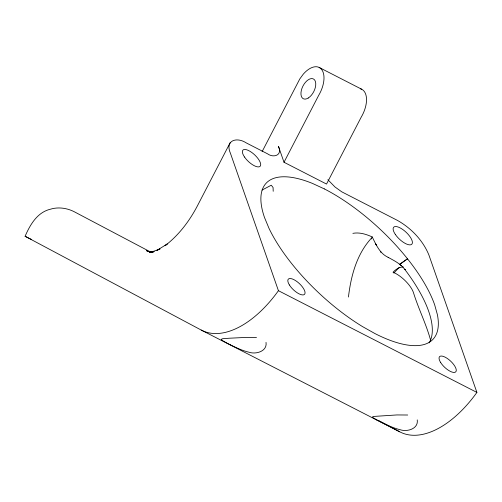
<?xml version="1.0" encoding="UTF-8"?>
<svg xmlns="http://www.w3.org/2000/svg" width="502" height="502" viewBox="0 0 502 502"><rect width="100%" height="100%" fill="white"/><g stroke="black" fill="none" stroke-linecap="round" stroke-linejoin="round"><path stroke-width="0.75" d="M371.38 238.268L371.342 239.027L372.214 236.938C366.234 234.239 359.495 232.075 352.881 233.348M348.444 297.033C350.973 275.78 356.765 253.987 371.568 237.998M273.201 191.3L273.075 187.516L271.275 185.2L262.038 190.076M360.342 88.754A22.414 12.274 -62.9 0 1 361.189 117.192L326.532 184.058L284.007 162.259L278.491 146.465C282.745 155.143 273.747 158.356 267.466 153.781L246.2 142.875C236.687 136.638 224.739 140.353 230.449 153.323L278.428 290.689L476.9 392.42A95.192 52.12 -62.9 0 1 399.705 431.795L201.227 330.065L25.1 236.285C30.013 224.927 37.223 212.365 50.256 209.259C57.968 206.811 66.465 207.953 73.675 211.442L150.788 252.117M230.33 142.38L197.932 204.841C189.894 220.478 179.082 234.961 165.058 245.71L167.235 243.997L156.931 250.366L160.012 249.011L150.418 252.38L154.152 251.621L149.759 252.217L153.066 252.211L149.671 252.111M262.113 151.629L299.801 78.927L303.271 74.164A22.414 12.274 -62.9 0 1 321.82 69.728A22.414 12.274 -62.9 0 1 318.663 95.393L284.007 162.259M429.122 342.872L429.881 341.567A114.23 44.207 43.1 0 0 404.593 269.16C400.295 263.563 393.756 260.419 387.713 257.118C379.568 253.234 376.023 244.487 372.214 236.938M380.974 251.973L380.798 252.249L380.554 251.533M393.838 273.057L399.209 267.34M221.269 339.327L222.599 338.718L229.464 338.216L245.698 337.432L256.497 337.507M399.73 264.385L407.505 258.8L399.674 264.322L401.205 265.539M388.699 257.664L388.121 257.344M407.712 415.016L396.919 414.941L372.829 416.497C371.957 418.172 375.872 418.932 376.82 419.892M150.525 252.211L146.502 250.699L150.374 252.242M25.1 236.285L31.344 239.372M230.399 344.843C236.36 347.773 242.416 350.66 248.91 352.203C255.819 354.65 267.447 351.369 266.022 342.383M381.614 422.351C387.575 425.282 393.631 428.168 400.125 429.712C407.034 432.159 418.662 428.877 417.237 419.892M319.128 67.431L361.66 89.23M378.251 420.387L399.705 431.795M404.593 269.16L405.616 269.712M225.605 342.383L222.392 340.538L221.275 339.358M327.888 179.716L334.966 186.964L341.755 191.82L397.415 220.391C411.194 228.128 422.91 240.339 428.921 255.054L476.9 392.42M376.362 244.995L375.578 243.897L376.582 245.428M430.641 340.343C426.198 323.922 418.398 308.692 413.403 292.446A19.038 7.367 43.1 0 0 393.035 272.216A19.038 12.337 -67.8 0 1 403.326 266.951M230.305 344.811A16.409 0.791 25.3 0 1 225.473 342.326M381.526 422.32A16.409 0.791 25.3 0 1 376.688 419.835M278.428 290.689A95.192 52.12 -62.9 0 1 201.227 330.065M324.348 188.909L312.501 183.437A114.23 44.201 43.1 0 0 264.548 217.617L269.003 228.347A114.23 44.201 43.1 0 0 362.494 326.576L374.856 333.516A114.23 44.201 43.1 0 0 437.393 314.66L434.663 304.814A114.23 44.201 43.1 0 0 324.348 188.909M440.612 362.469A11.107 4.298 43.1 0 0 455.49 372.064A11.107 4.298 43.1 0 0 446.88 358.177A11.107 4.298 43.1 0 0 440.612 362.469M289.39 284.96A11.107 4.298 43.1 0 0 304.275 294.555A11.107 4.298 43.1 0 0 295.665 280.668A11.107 4.298 43.1 0 0 289.39 284.96M244.53 157.038A11.797 4.562 43.1 0 0 260.161 166.25A11.797 4.562 43.1 0 0 249.946 151.278A11.797 4.562 43.1 0 0 244.53 157.038M308.278 98.009A11.107 6.08 -62.9 0 0 314.817 80.257A11.107 6.08 -62.9 0 0 301.978 88.277A11.107 6.08 -62.9 0 0 308.278 98.009M395.375 234.484A12.425 4.807 43.1 0 0 411.835 244.185A12.425 4.807 43.1 0 0 401.079 228.423A12.425 4.807 43.1 0 0 395.375 234.484"/></g></svg>
